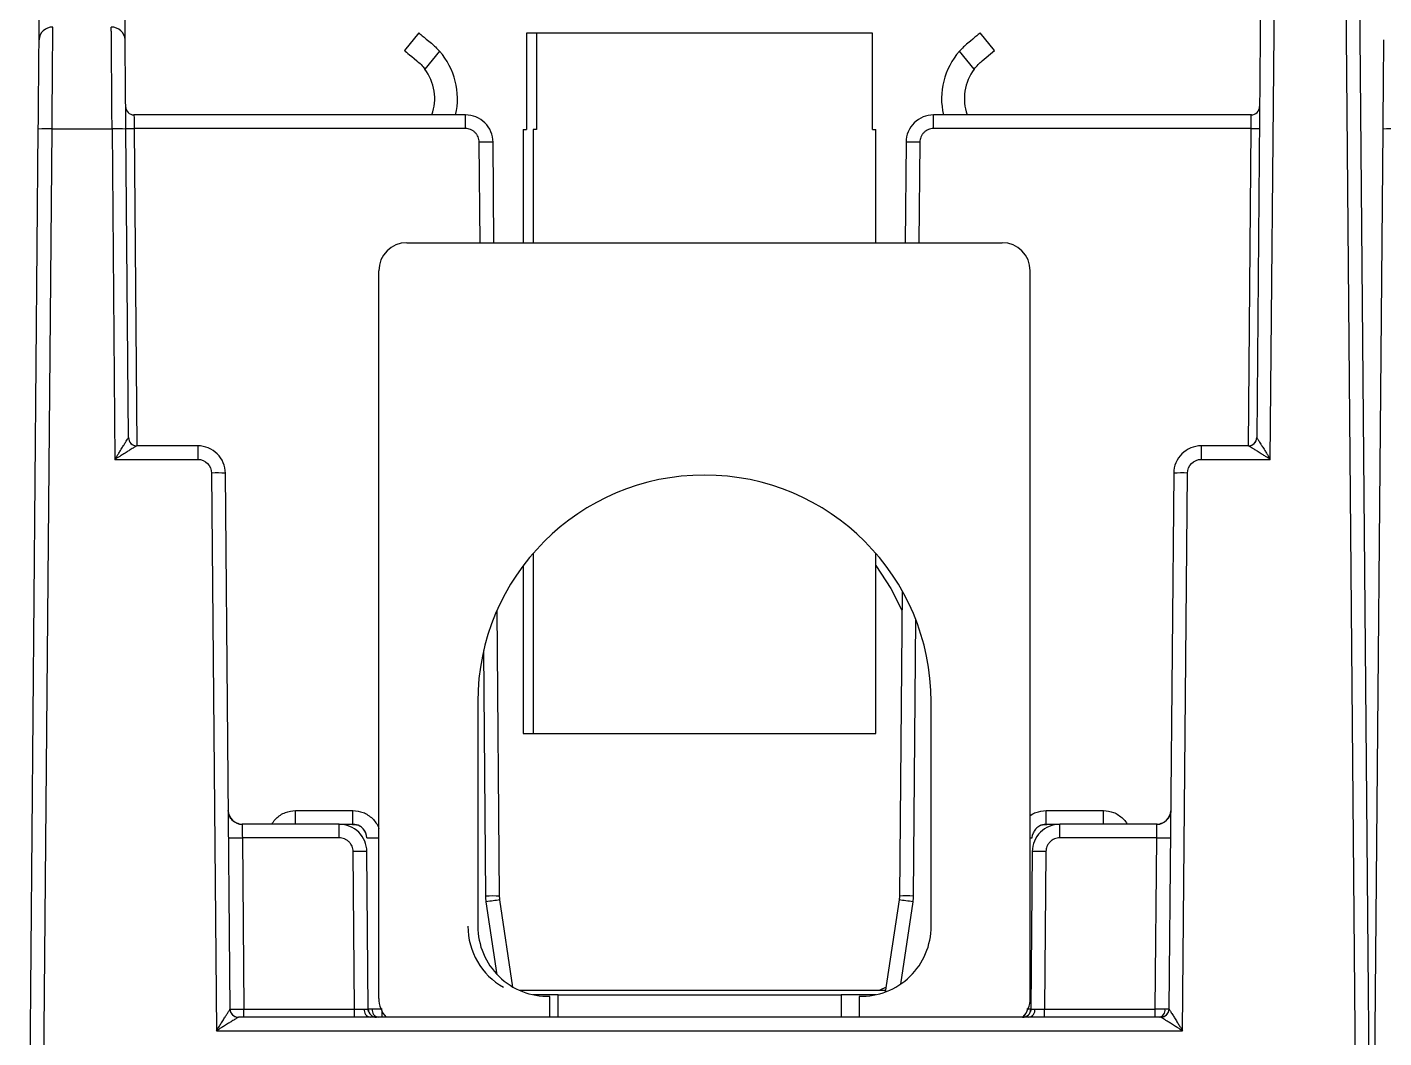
# Model space of a CAD drawing. Header units: inches. Extents: x 897.4 to 914.4, y -8.5 to 2.5.
# Drawn here: x 901.454 to 902.422, y -5.466 to -4.745 of the extents above; entities that cross this region are included whole.
import ezdxf

# ---------------------------------------------------------------- set-up
doc = ezdxf.new("R2010")
doc.units = ezdxf.units.IN
doc.header["$LTSCALE"] = 4
doc.header["$MEASUREMENT"] = 0
doc.layers.get('0').update_dxf_attribs({"linetype": 'CONTINUOUS'})

msp = doc.modelspace()

# ---------------------------------------------------------------- linework, layer by layer
for p, q in [((902.33816, -4.29457), (902.33168, -5.03758)), ((902.34139, -5.05311), (902.34801, -4.29448)), ((902.39155, -4.29448), (902.40216, -5.51037)), ((902.40139, -4.29457), (902.41392, -5.73021)), ((901.4625, -4.75377), (901.46363, -4.62427)), ((901.5239, -4.75377), (901.52277, -4.62427)), ((901.73367, -4.74878), (901.72333, -4.76132)), ((901.81047, -4.74885), (901.81047, -4.81775)), ((901.81755, -4.74885), (901.81047, -4.74885)), ((901.81755, -4.74885), (901.81755, -4.81775)), ((902.05743, -4.74885), (901.81755, -4.74885)), ((902.05743, -4.81775), (902.05743, -4.74885)), ((902.14457, -4.76132), (902.13424, -4.74878)), ((901.74844, -4.76181), (901.7379, -4.77459)), ((902.13, -4.77459), (902.11947, -4.76181)), ((902.1357, -4.76864), (902.14457, -4.76132)), ((901.76686, -4.80722), (901.53022, -4.80722)), ((901.76686, -4.81697), (901.76686, -4.80722)), ((902.10104, -4.81697), (902.10104, -4.80722)), ((902.32784, -4.80722), (902.10104, -4.80722)), ((901.45398, -5.73021), (901.46195, -4.81731)), ((901.46574, -5.51037), (901.47179, -4.81723)), ((901.47179, -4.81723), (901.51462, -4.81723)), ((901.51462, -4.81723), (901.51667, -5.05311)), ((901.52638, -5.03758), (901.52446, -4.81731)), ((901.76686, -4.81697), (901.53036, -4.81697)), ((901.53036, -4.81697), (901.53234, -5.04344)), ((901.80816, -4.81775), (901.80816, -4.89846)), ((901.80816, -4.81775), (901.81047, -4.81775)), ((901.81525, -4.81775), (901.81525, -4.89846)), ((901.81755, -4.81775), (901.81525, -4.81775)), ((902.05743, -4.81775), (902.05974, -4.81775)), ((902.05974, -4.89846), (902.05974, -4.81775)), ((902.3277, -4.81697), (902.10104, -4.81697)), ((902.32572, -5.04344), (902.3277, -4.81697)), ((902.41392, -5.73021), (902.42189, -4.81731)), ((901.77733, -4.89846), (901.77671, -4.82673)), ((901.78717, -4.89846), (901.78655, -4.82673)), ((902.08135, -4.82673), (902.08073, -4.89846)), ((902.0912, -4.82673), (902.09057, -4.89846)), ((901.72507, -4.89846), (902.14992, -4.89846)), ((901.70499, -5.43778), (901.70499, -4.91854)), ((902.16999, -5.43778), (902.16999, -4.91854)), ((901.52638, -5.03758), (901.52648, -5.0386)), ((901.57582, -5.04344), (901.53228, -5.04344)), ((901.53229, -5.04344), (901.53228, -5.04344)), ((901.57582, -5.04344), (901.57582, -5.05311)), ((902.29209, -5.04344), (902.29209, -5.05311)), ((902.32578, -5.04344), (902.29209, -5.04344)), ((902.32578, -5.04344), (902.32577, -5.04344)), ((902.33158, -5.03861), (902.33168, -5.03758)), ((901.51667, -5.05311), (901.57582, -5.05311)), ((902.29209, -5.05311), (902.34139, -5.05311)), ((901.58566, -5.06286), (901.58913, -5.46098)), ((901.59884, -5.44546), (901.5955, -5.06295)), ((902.2724, -5.06295), (902.26906, -5.44546)), ((902.27877, -5.46098), (902.28225, -5.06286)), ((901.81525, -5.1201), (901.81525, -5.24885)), ((902.05974, -5.24885), (902.05974, -5.1201)), ((901.80816, -5.12887), (901.80816, -5.24885)), ((902.07856, -5.14685), (902.07666, -5.36477)), ((901.79124, -5.36477), (901.78946, -5.16077)), ((902.08822, -5.16726), (902.0865, -5.36477)), ((901.7814, -5.36477), (901.77987, -5.18953)), ((901.77568, -5.22611), (901.77568, -5.38635)), ((902.09931, -5.38635), (902.09931, -5.22611)), ((901.80816, -5.24885), (901.81525, -5.24885)), ((901.81525, -5.24885), (902.05974, -5.24885)), ((901.6456, -5.31352), (901.6456, -5.30376)), ((901.6456, -5.30376), (901.68657, -5.30376)), ((901.68657, -5.31352), (901.68657, -5.30376)), ((902.18133, -5.31352), (902.18133, -5.30376)), ((902.18133, -5.30376), (902.2223, -5.30376)), ((902.2223, -5.31352), (902.2223, -5.30376)), ((901.67682, -5.31352), (901.60736, -5.31352)), ((901.67682, -5.32327), (901.67682, -5.31352)), ((901.67682, -5.31352), (901.68657, -5.31352)), ((901.68657, -5.31352), (901.68659, -5.31425)), ((902.18133, -5.31352), (902.18132, -5.31425)), ((902.18133, -5.31352), (902.19109, -5.31352)), ((902.19109, -5.32327), (902.19109, -5.31352)), ((902.26054, -5.31352), (902.19109, -5.31352)), ((901.60761, -5.32327), (901.60868, -5.44546)), ((901.67682, -5.32327), (901.60761, -5.32327)), ((902.26029, -5.32327), (902.19109, -5.32327)), ((902.25922, -5.44546), (902.26029, -5.32327)), ((901.68764, -5.44546), (901.68666, -5.33303)), ((901.69748, -5.44546), (901.6965, -5.33303)), ((902.1714, -5.33303), (902.17042, -5.44546)), ((902.18124, -5.33303), (902.18026, -5.44546)), ((901.78953, -5.4209), (901.78173, -5.36889)), ((901.80079, -5.42973), (901.79146, -5.36752)), ((902.07644, -5.36752), (902.06658, -5.43329)), ((902.08618, -5.36889), (902.07734, -5.42776)), ((901.8053, -5.43202), (902.06677, -5.43202)), ((902.06711, -5.42973), (902.0626, -5.43202)), ((901.83297, -5.43526), (901.8152, -5.43526)), ((901.82706, -5.45131), (901.82706, -5.43635)), ((901.83297, -5.45131), (901.83297, -5.43526)), ((901.83297, -5.43526), (902.03494, -5.43526)), ((902.03494, -5.43526), (902.03494, -5.45131)), ((902.05978, -5.43526), (902.03494, -5.43526)), ((902.04793, -5.43635), (902.04793, -5.45131)), ((901.59884, -5.44546), (901.59893, -5.44648)), ((902.26316, -5.45131), (901.60474, -5.45131)), ((901.60474, -5.45131), (901.60474, -5.45131)), ((901.60868, -5.45131), (901.60868, -5.44546)), ((901.60868, -5.44546), (901.68764, -5.44546)), ((901.68764, -5.45131), (901.68764, -5.44546)), ((901.70733, -5.45131), (901.70733, -5.44717)), ((902.18026, -5.45131), (902.18026, -5.44546)), ((902.18026, -5.44546), (902.25922, -5.44546)), ((902.25922, -5.45131), (902.25922, -5.44546)), ((902.26316, -5.45131), (902.26316, -5.45131)), ((902.26897, -5.44648), (902.26907, -5.44546)), ((901.58913, -5.46098), (902.27877, -5.46098))]:
    msp.add_line(p, q)
at = {"flags": 128}
for points in [[(901.73367, -4.74878), (901.73382, -4.74891), (901.73428, -4.74929), (901.73504, -4.74991), (901.73608, -4.75077), (901.73738, -4.75184), (901.73891, -4.7531), (901.74064, -4.75453), (901.74254, -4.7561)], [(902.13424, -4.74878), (902.13408, -4.74891), (902.13362, -4.74929), (902.13286, -4.74991), (902.13183, -4.75077), (902.13053, -4.75184), (902.12899, -4.7531), (902.12726, -4.75453), (902.12536, -4.7561)], [(901.72333, -4.76132), (901.72348, -4.76145), (901.72394, -4.76183), (901.7247, -4.76245), (901.72574, -4.76331), (901.72704, -4.76438), (901.72857, -4.76564), (901.7303, -4.76707), (901.73221, -4.76864)], [(902.05974, -5.12887), (902.07054, -5.14521), (902.07844, -5.16077)], [(902.26054, -5.31352), (902.26244, -5.31333), (902.26341, -5.31309)], [(902.17149, -5.32327), (902.17169, -5.32136), (902.17223, -5.31959)]]:
    msp.add_lwpolyline(points, dxfattribs=at)
for centre, radius, start, end in [((901.47205, -4.75415), 0.00955, 88.22713, 177.68597), ((901.51436, -4.75415), 0.00955, 2.31403, 91.77287), ((901.70999, -4.79559), 0.05118, 346.87403, 41.30292), ((902.15791, -4.79559), 0.05118, 138.69708, 193.12597), ((901.70999, -4.79559), 0.03493, 340.5639, 36.95566), ((902.15791, -4.79559), 0.03493, 143.04434, 199.4361), ((901.53022, -4.80131), 0.00591, 180.5, 270), ((902.32784, -4.80131), 0.00591, 270, 359.5), ((901.4681, -4.95829), 0.14111, 88.50143, 92.49878), ((901.51831, -4.95829), 0.14111, 87.50122, 91.49857), ((901.52741, -4.64782), 0.16918, 268.99997, 271.00003), ((902.33065, -4.64782), 0.16918, 268.99998, 271.00002), ((902.42804, -4.95829), 0.14111, 88.50143, 92.49878), ((901.78163, -5.10874), 0.28206, 89.0003, 90.9997), ((902.08628, -5.10874), 0.28205, 89.00029, 90.99971), ((901.72507, -4.91854), 0.02008, 90, 180), ((902.14992, -4.91854), 0.02008, 0, 90), ((901.53229, -5.03753), 0.00591, 180.5, 270), ((901.53229, -5.03753), 0.00591, 190.47847, 236.75146), ((901.53228, -5.03753), 0.0059, 236.76483, 269.99977), ((902.32577, -5.03753), 0.00591, 270, 359.5), ((902.32578, -5.03753), 0.0059, 270.00012, 303.21967), ((902.32578, -5.03753), 0.00591, 303.21956, 349.52653), ((901.58935, -5.20393), 0.14112, 87.50155, 91.49855), ((901.93749, -5.22611), 0.16181, 0, 180), ((902.27855, -5.20394), 0.14112, 88.50146, 92.49843), ((901.60742, -5.30373), 0.00982, 180.61723, 270.12133), ((902.26048, -5.30373), 0.00982, 269.87852, 359.38286), ((901.68657, -5.32336), 0.00984, 59.97778, 90), ((901.68657, -5.32336), 0.00984, 0.5, 41.61611), ((902.18133, -5.32336), 0.00984, 90, 119.23463), ((901.60269, -5.04129), 0.28203, 269.0002, 270.9998), ((901.70101, -5.06635), 0.25696, 268.97467, 270.88745), ((902.17032, -5.30381), 0.01949, 269.05289, 273.43858), ((902.26521, -5.04129), 0.28203, 269.00021, 270.99979), ((901.69158, -5.61502), 0.28203, 89.00021, 90.99979), ((902.17632, -5.61502), 0.28203, 89.00021, 90.99979), ((901.78632, -5.64673), 0.282, 89.00012, 90.99988), ((902.08158, -5.64673), 0.28201, 89.00012, 90.99988), ((901.82638, -5.65004), 0.28467, 97.0464, 99.025), ((902.04152, -5.65005), 0.28468, 80.97502, 82.95357), ((901.81861, -5.38635), 0.05001, 180, 240.53003), ((901.8257, -5.38635), 0.05001, 180, 271.56292), ((902.04929, -5.38635), 0.05001, 268.43708, 0), ((901.72507, -5.43778), 0.02008, 180, 222.36134), ((902.14992, -5.43778), 0.02008, 317.65788, 0), ((901.60474, -5.44541), 0.00591, 180.5, 270), ((901.60474, -5.4454), 0.00591, 190.47401, 236.75604), ((901.60474, -5.44541), 0.0059, 236.76318, 270.00077), ((901.6998, -5.44616), 0.00525, 172.48026, 258.71667), ((901.70339, -5.44541), 0.00591, 180.5, 270), ((901.70557, -5.44616), 0.00525, 172.47941, 258.71704), ((902.16451, -5.44541), 0.00591, 270, 359.5), ((902.16197, -5.44644), 0.00537, 309.94028, 338.69962), ((902.1681, -5.44616), 0.00525, 281.28296, 7.52017), ((902.26098, -5.44616), 0.00525, 281.28298, 7.52015), ((902.26316, -5.44541), 0.00591, 270, 359.5), ((902.26316, -5.44541), 0.0059, 269.99953, 303.21996), ((902.26316, -5.44541), 0.00591, 303.22382, 349.5223)]:
    msp.add_arc(centre, radius, start, end)
for points, knots in [([(901.47179, -4.81723), (901.47191, -4.80141), (901.47203, -4.78574), (901.47223, -4.76), (901.4723, -4.75001), (901.47234, -4.7446)], [0, 0, 0, 0, 0.5, 0.5, 1, 1, 1, 1]), ([(901.51462, -4.81723), (901.5146, -4.81531), (901.51457, -4.81152), (901.51453, -4.80592), (901.51449, -4.80052), (901.51445, -4.79532), (901.51442, -4.79035), (901.51438, -4.78561), (901.51435, -4.78113), (901.51432, -4.7769), (901.51429, -4.77294), (901.51426, -4.76924), (901.51423, -4.7658), (901.51421, -4.76262), (901.51418, -4.7597), (901.51416, -4.75703), (901.51414, -4.75461), (901.51413, -4.75242), (901.51411, -4.75045), (901.51409, -4.74869), (901.51408, -4.74714), (901.51407, -4.74577), (901.51406, -4.74499), (901.51406, -4.7446)], [0, 0, 0, 0, 0.060695, 0.120083, 0.178164, 0.234937, 0.290402, 0.34456, 0.39741, 0.448953, 0.499188, 0.548115, 0.595735, 0.642047, 0.687051, 0.730747, 0.773135, 0.814216, 0.853988, 0.892453, 0.92961, 0.965459, 1, 1, 1, 1]), ([(901.46195, -4.81731), (901.46196, -4.81562), (901.46199, -4.81225), (901.46204, -4.80723), (901.46208, -4.80226), (901.46214, -4.79561), (901.46221, -4.78746), (901.46229, -4.77835), (901.46236, -4.77017), (901.46242, -4.76329), (901.46247, -4.75763), (901.46249, -4.75506), (901.4625, -4.75377)], [0, 0, 0, 0, 0.061204, 0.122107, 0.183041, 0.244338, 0.372086, 0.500086, 0.627833, 0.755831, 0.877854, 1, 1, 1, 1]), ([(901.52446, -4.81731), (901.52434, -4.80347), (901.52422, -4.78976), (901.52402, -4.76724), (901.52395, -4.7585), (901.5239, -4.75377)], [0, 0, 0, 0, 0.5, 0.5, 1, 1, 1, 1]), ([(902.42189, -4.81731), (902.4219, -4.81562), (902.42193, -4.81225), (902.42198, -4.80723), (902.42202, -4.80226), (902.42208, -4.79561), (902.42215, -4.78746), (902.42223, -4.77835), (902.4223, -4.77017), (902.42236, -4.76329), (902.42241, -4.75763), (902.42243, -4.75506), (902.42244, -4.75377)], [0, 0, 0, 0, 0.061204, 0.122107, 0.183041, 0.244338, 0.372086, 0.500086, 0.627833, 0.755831, 0.877854, 1, 1, 1, 1]), ([(901.53022, -4.80722), (901.53025, -4.80722), (901.53027, -4.80826), (901.53032, -4.81187), (901.53034, -4.81441), (901.53036, -4.81697)], [0, 0, 0, 0, 0.5, 0.5, 1, 1, 1, 1]), ([(901.78655, -4.82673), (901.7865, -4.82159), (901.78436, -4.81653), (901.77708, -4.80931), (901.772, -4.80722), (901.76686, -4.80722)], [0, 0, 0, 0, 0.5, 0.5, 1, 1, 1, 1]), ([(902.10104, -4.80722), (902.0959, -4.80722), (902.09082, -4.80931), (902.08354, -4.81653), (902.0814, -4.82159), (902.08135, -4.82673)], [0, 0, 0, 0, 0.5, 0.5, 1, 1, 1, 1]), ([(902.3277, -4.81697), (902.32772, -4.81441), (902.32774, -4.81187), (902.32779, -4.80826), (902.32781, -4.80722), (902.32784, -4.80722)], [0, 0, 0, 0, 0.5, 0.5, 1, 1, 1, 1]), ([(901.77671, -4.82673), (901.77667, -4.82608), (901.77659, -4.8248), (901.77602, -4.82296), (901.77509, -4.82128), (901.77384, -4.81978), (901.77229, -4.81851), (901.77055, -4.81763), (901.76872, -4.81707), (901.76748, -4.817), (901.76686, -4.81697)], [0, 0, 0, 0, 0.126975, 0.249362, 0.372154, 0.500299, 0.628658, 0.760008, 0.879281, 1, 1, 1, 1]), ([(902.10104, -4.81697), (902.10039, -4.81701), (902.09911, -4.81707), (902.09727, -4.81763), (902.09557, -4.81854), (902.09406, -4.81978), (902.09278, -4.82132), (902.09188, -4.82305), (902.09131, -4.82488), (902.09123, -4.82611), (902.0912, -4.82673)], [0, 0, 0, 0, 0.12697, 0.249353, 0.372143, 0.500287, 0.628647, 0.76, 0.879277, 1, 1, 1, 1]), ([(901.51667, -5.05311), (901.51738, -5.05198), (901.51857, -5.05006), (901.52036, -5.04716), (901.52195, -5.04461), (901.52347, -5.04217), (901.52471, -5.04021), (901.52563, -5.03875), (901.52624, -5.03779), (901.52633, -5.03765), (901.52638, -5.03758)], [0, 0, 0, 0, 0.176677, 0.300494, 0.46017, 0.592705, 0.718011, 0.82522, 0.917554, 1, 1, 1, 1]), ([(901.53228, -5.04344), (901.53225, -5.04345), (901.53217, -5.04348), (901.53174, -5.04373), (901.53107, -5.04413), (901.53015, -5.04469), (901.52899, -5.04541), (901.52738, -5.04641), (901.52515, -5.04778), (901.5226, -5.04939), (901.51971, -5.05119), (901.5178, -5.0524), (901.51667, -5.05311)], [0, 0, 0, 0, 0.054282, 0.112043, 0.175058, 0.2447, 0.321989, 0.407674, 0.540069, 0.699698, 0.823394, 1, 1, 1, 1]), ([(901.5955, -5.06295), (901.59545, -5.05781), (901.59331, -5.05275), (901.58603, -5.04553), (901.58095, -5.04344), (901.57582, -5.04344)], [0, 0, 0, 0, 0.5, 0.5, 1, 1, 1, 1]), ([(902.29209, -5.04344), (902.28695, -5.04344), (902.28187, -5.04553), (902.27459, -5.05275), (902.27245, -5.05781), (902.2724, -5.06295)], [0, 0, 0, 0, 0.5, 0.5, 1, 1, 1, 1]), ([(902.34139, -5.05311), (902.34026, -5.0524), (902.33836, -5.05119), (902.33546, -5.04939), (902.33291, -5.04778), (902.33045, -5.04627), (902.32848, -5.04504), (902.327, -5.04413), (902.32602, -5.04355), (902.32585, -5.04347), (902.32578, -5.04344)], [0, 0, 0, 0, 0.176677, 0.300494, 0.46017, 0.592705, 0.718011, 0.82522, 0.917554, 1, 1, 1, 1]), ([(902.33168, -5.03758), (902.3317, -5.03761), (902.33175, -5.03768), (902.33201, -5.03809), (902.33242, -5.03874), (902.333, -5.03964), (902.33373, -5.04079), (902.33473, -5.0424), (902.33611, -5.04461), (902.3377, -5.04716), (902.33949, -5.05006), (902.34068, -5.05198), (902.34139, -5.05311)], [0, 0, 0, 0, 0.054282, 0.112043, 0.175058, 0.2447, 0.321989, 0.407674, 0.540069, 0.699698, 0.823394, 1, 1, 1, 1]), ([(901.57582, -5.05311), (901.57839, -5.05311), (901.58093, -5.05416), (901.58456, -5.05776), (901.58564, -5.06029), (901.58566, -5.06286)], [0, 0, 0, 0, 0.5, 0.5, 1, 1, 1, 1]), ([(902.28225, -5.06286), (902.28227, -5.06029), (902.28334, -5.05776), (902.28698, -5.05416), (902.28952, -5.05311), (902.29209, -5.05311)], [0, 0, 0, 0, 0.5, 0.5, 1, 1, 1, 1]), ([(901.59845, -5.30767), (901.59822, -5.3071), (901.59772, -5.30587), (901.59764, -5.30454), (901.5976, -5.30382)], [0, 0, 0, 0, 0.457403, 1, 1, 1, 1]), ([(901.62869, -5.31352), (901.62885, -5.3132), (901.62961, -5.31168), (901.63166, -5.30941), (901.63475, -5.30685), (901.63933, -5.30443), (901.64314, -5.30402), (901.6456, -5.30376)], [0, 0, 0, 0, 0.051694, 0.249424, 0.442652, 0.640382, 1, 1, 1, 1]), ([(901.68657, -5.30376), (901.68904, -5.30402), (901.69283, -5.30442), (901.69739, -5.30684), (901.70053, -5.30934), (901.703, -5.31248), (901.70467, -5.31502), (901.70495, -5.31663), (901.70499, -5.31691)], [0, 0, 0, 0, 0.303859, 0.467124, 0.634195, 0.797463, 0.964538, 1, 1, 1, 1]), ([(902.16999, -5.30741), (902.17017, -5.30727), (902.17138, -5.30626), (902.1751, -5.30449), (902.17889, -5.30404), (902.18133, -5.30376)], [0, 0, 0, 0, 0.0573129, 0.3917482, 1, 1, 1, 1]), ([(902.2223, -5.30376), (902.22476, -5.30402), (902.22855, -5.30442), (902.23313, -5.30684), (902.2362, -5.30936), (902.23827, -5.31166), (902.23903, -5.31317), (902.23921, -5.31352)], [0, 0, 0, 0, 0.35968, 0.552936, 0.750699, 0.94396, 1, 1, 1, 1]), ([(902.2703, -5.30382), (902.27026, -5.30478), (902.2702, -5.30612), (902.26955, -5.30728), (902.26937, -5.30761)], [0, 0, 0, 0, 0.713869, 1, 1, 1, 1]), ([(901.60069, -5.31079), (901.59983, -5.30992), (901.5989, -5.30898), (901.59849, -5.30776), (901.59845, -5.30767)], [0, 0, 0, 0, 0.9218109, 1, 1, 1, 1]), ([(901.60559, -5.31335), (901.60488, -5.31316), (901.60319, -5.31269), (901.60141, -5.31179), (901.60074, -5.31087), (901.60069, -5.31079)], [0, 0, 0, 0, 0.398501, 0.948294, 1, 1, 1, 1]), ([(901.60744, -5.31356), (901.60747, -5.31377), (901.6075, -5.31491), (901.60756, -5.31846), (901.60759, -5.32086), (901.60761, -5.32327)], [0, 0, 0, 0, 0.5, 0.5, 1, 1, 1, 1]), ([(901.6965, -5.33303), (901.69646, -5.32789), (901.69432, -5.32283), (901.68704, -5.31561), (901.68196, -5.31352), (901.67682, -5.31352)], [0, 0, 0, 0, 0.5, 0.5, 1, 1, 1, 1]), ([(901.6957, -5.31967), (901.69525, -5.31879), (901.69433, -5.31699), (901.69202, -5.31508), (901.68936, -5.31393), (901.68748, -5.31391), (901.68658, -5.3139)], [0, 0, 0, 0, 0.251933, 0.509843, 0.762423, 1, 1, 1, 1]), ([(902.19109, -5.31352), (902.18595, -5.31352), (902.18087, -5.31561), (902.17359, -5.32283), (902.17145, -5.32789), (902.1714, -5.33303)], [0, 0, 0, 0, 0.5, 0.5, 1, 1, 1, 1]), ([(902.18133, -5.3139), (902.18042, -5.31391), (902.17854, -5.31393), (902.17588, -5.31508), (902.17358, -5.31699), (902.17266, -5.31879), (902.1722, -5.31967)], [0, 0, 0, 0, 0.237577, 0.490157, 0.748068, 1, 1, 1, 1]), ([(902.26029, -5.32327), (902.26032, -5.32086), (902.26035, -5.31846), (902.2604, -5.31491), (902.26043, -5.31377), (902.26046, -5.31356)], [0, 0, 0, 0, 0.5, 0.5, 1, 1, 1, 1]), ([(902.26777, -5.31012), (902.26713, -5.31081), (902.26565, -5.31243), (902.26353, -5.31302), (902.26232, -5.31335)], [0, 0, 0, 0, 0.42758, 1, 1, 1, 1]), ([(902.26937, -5.30761), (902.26912, -5.30831), (902.26877, -5.30928), (902.26799, -5.30994), (902.26777, -5.31012)], [0, 0, 0, 0, 0.716118, 1, 1, 1, 1]), ([(901.68666, -5.33303), (901.68662, -5.33238), (901.68655, -5.3311), (901.68597, -5.32926), (901.68504, -5.32758), (901.68379, -5.32608), (901.68224, -5.32481), (901.6805, -5.32393), (901.67867, -5.32337), (901.67744, -5.3233), (901.67682, -5.32327)], [0, 0, 0, 0, 0.126975, 0.249362, 0.372154, 0.500299, 0.628658, 0.760008, 0.879281, 1, 1, 1, 1]), ([(902.19109, -5.32327), (902.19043, -5.3233), (902.18915, -5.32337), (902.18731, -5.32393), (902.18562, -5.32484), (902.18411, -5.32608), (902.18283, -5.32762), (902.18193, -5.32935), (902.18135, -5.33118), (902.18128, -5.33241), (902.18124, -5.33303)], [0, 0, 0, 0, 0.12697, 0.249353, 0.372143, 0.500287, 0.628647, 0.76, 0.879277, 1, 1, 1, 1]), ([(901.78173, -5.36889), (901.78164, -5.36821), (901.78146, -5.36684), (901.78142, -5.36546), (901.7814, -5.36477)], [0, 0, 0, 0, 0.5, 1, 1, 1, 1]), ([(902.0865, -5.36477), (902.08648, -5.36546), (902.08645, -5.36684), (902.08627, -5.36821), (902.08618, -5.36889)], [0, 0, 0, 0, 0.5, 1, 1, 1, 1]), ([(901.58913, -5.46098), (901.58983, -5.45985), (901.59102, -5.45794), (901.59281, -5.45504), (901.59441, -5.45248), (901.59593, -5.45004), (901.59716, -5.44808), (901.59809, -5.44662), (901.59869, -5.44566), (901.59879, -5.44552), (901.59884, -5.44546)], [0, 0, 0, 0, 0.176677, 0.300494, 0.46017, 0.592705, 0.718011, 0.82522, 0.917554, 1, 1, 1, 1]), ([(901.60474, -5.45131), (901.6047, -5.45133), (901.60463, -5.45136), (901.60419, -5.4516), (901.60353, -5.452), (901.60261, -5.45256), (901.60145, -5.45328), (901.59983, -5.45428), (901.59761, -5.45566), (901.59506, -5.45726), (901.59216, -5.45907), (901.59025, -5.46027), (901.58913, -5.46098)], [0, 0, 0, 0, 0.054282, 0.112043, 0.175058, 0.2447, 0.321989, 0.407674, 0.540069, 0.699698, 0.823394, 1, 1, 1, 1]), ([(901.59884, -5.44546), (901.59884, -5.44548), (901.5999, -5.44549), (901.60354, -5.44549), (901.6061, -5.44548), (901.60868, -5.44546)], [0, 0, 0, 0, 0.5, 0.5, 1, 1, 1, 1]), ([(901.69786, -5.44742), (901.6978, -5.4473), (901.6975, -5.4467), (901.69746, -5.44602), (901.69743, -5.44546)], [0, 0, 0, 0, 0.1869392, 1, 1, 1, 1]), ([(902.17047, -5.44546), (902.17044, -5.44602), (902.17041, -5.4467), (902.1701, -5.4473), (902.17005, -5.44742)], [0, 0, 0, 0, 0.813059, 1, 1, 1, 1]), ([(902.27877, -5.46098), (902.27765, -5.46027), (902.27574, -5.45907), (902.27285, -5.45726), (902.27029, -5.45566), (902.26784, -5.45414), (902.26586, -5.45291), (902.26439, -5.452), (902.2634, -5.45142), (902.26324, -5.45135), (902.26316, -5.45131)], [0, 0, 0, 0, 0.176677, 0.300494, 0.46017, 0.592705, 0.718011, 0.82522, 0.917554, 1, 1, 1, 1]), ([(902.26907, -5.44546), (902.26909, -5.44549), (902.26913, -5.44555), (902.2694, -5.44597), (902.26981, -5.44661), (902.27038, -5.44752), (902.27111, -5.44867), (902.27212, -5.45027), (902.2735, -5.45248), (902.27509, -5.45504), (902.27688, -5.45794), (902.27807, -5.45985), (902.27877, -5.46098)], [0, 0, 0, 0, 0.0542816, 0.112043, 0.1750579, 0.2446997, 0.3219891, 0.4076743, 0.5400691, 0.6996984, 0.8233938, 1, 1, 1, 1])]:
    msp.add_open_spline(points, degree=3, knots=knots)
for points in [[(901.74254, -4.7561), (901.74454, -4.75775), (901.74656, -4.75967), (901.74844, -4.76181)], [(902.12536, -4.7561), (902.12336, -4.75775), (902.12134, -4.75967), (902.11947, -4.76181)], [(901.73221, -4.76864), (901.73421, -4.77029), (901.73618, -4.77231), (901.7379, -4.77459)], [(902.13, -4.77459), (902.13172, -4.77231), (902.13369, -4.77029), (902.1357, -4.76864)], [(901.52638, -5.03758), (901.52638, -5.03758), (901.52638, -5.03758), (901.52638, -5.03758)], [(902.33168, -5.03758), (902.33168, -5.03758), (902.33168, -5.03758), (902.33168, -5.03758)], [(901.60736, -5.31352), (901.60739, -5.31352), (901.60742, -5.31353), (901.60744, -5.31356)], [(902.26046, -5.31356), (902.26049, -5.31353), (902.26051, -5.31352), (902.26054, -5.31352)], [(901.79146, -5.36752), (901.79132, -5.36661), (901.79125, -5.36569), (901.79124, -5.36477)], [(902.07666, -5.36477), (902.07665, -5.36569), (902.07658, -5.36661), (902.07644, -5.36752)], [(901.59884, -5.44546), (901.59884, -5.44546), (901.59884, -5.44546), (901.59884, -5.44546)], [(901.68764, -5.44546), (901.69022, -5.44545), (901.69278, -5.44546), (901.6946, -5.44548)], [(901.6946, -5.44548), (901.69642, -5.44546), (901.69748, -5.44545), (901.69748, -5.44546)], [(901.70037, -5.44548), (901.69853, -5.44548), (901.69748, -5.44547), (901.69748, -5.44546)], [(901.70733, -5.44546), (901.70473, -5.44547), (901.7022, -5.44548), (901.70037, -5.44548)], [(902.17042, -5.44546), (902.17042, -5.44547), (902.16937, -5.44548), (902.16754, -5.44548)], [(902.17042, -5.44546), (902.17042, -5.44545), (902.17148, -5.44546), (902.1733, -5.44548)], [(902.1733, -5.44548), (902.17512, -5.44546), (902.17769, -5.44545), (902.18026, -5.44546)], [(902.26618, -5.44548), (902.26435, -5.44548), (902.26181, -5.44547), (902.25922, -5.44546)], [(902.26906, -5.44546), (902.26906, -5.44547), (902.26801, -5.44548), (902.26618, -5.44548)], [(902.26906, -5.44546), (902.26906, -5.44546), (902.26907, -5.44546), (902.26907, -5.44546)]]:
    msp.add_open_spline(points, degree=3)

doc.saveas('drawing.dxf')
